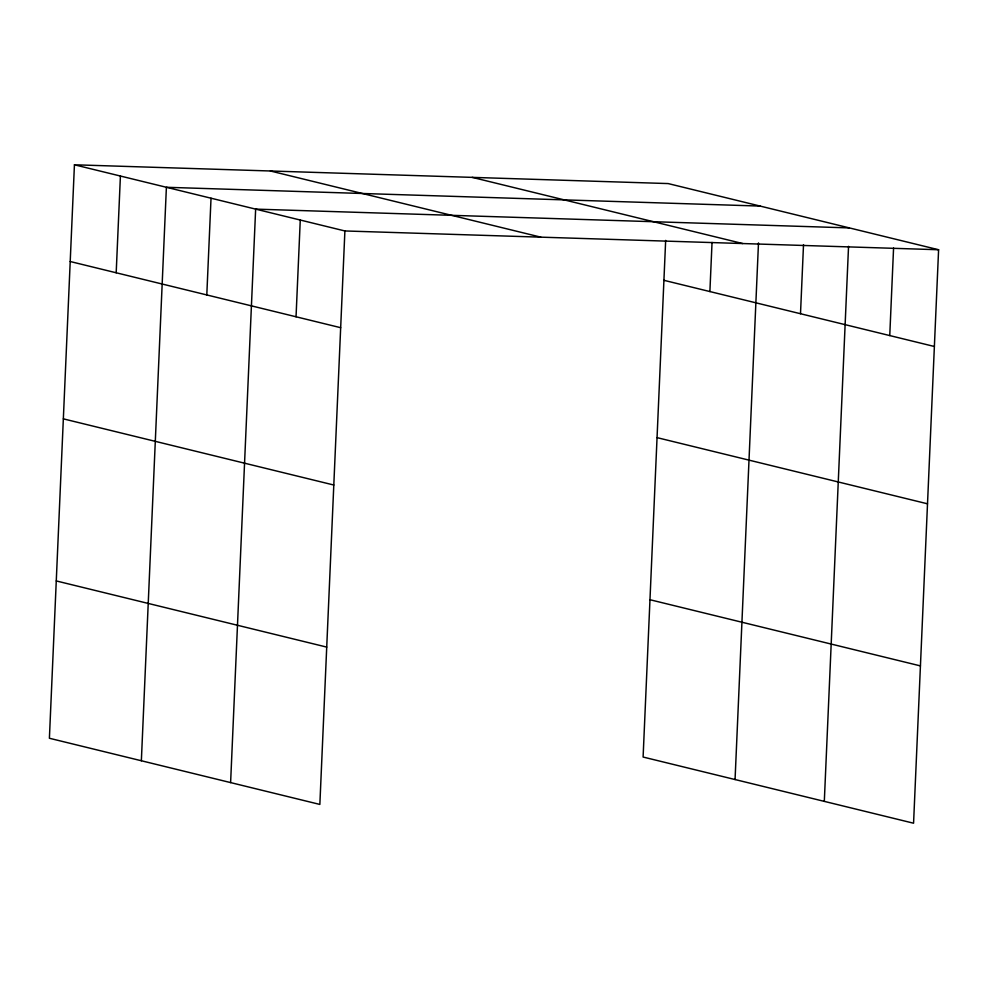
<?xml version="1.0" encoding="UTF-8"?>
<svg xmlns="http://www.w3.org/2000/svg" width="988" height="988" viewBox="0 0 988 988"><rect width="100%" height="100%" fill="white"/><g stroke="black" fill="none" stroke-linecap="round" stroke-linejoin="round"><path stroke-width="1.48" d="M74.433 164.786L49.4 738.258L319.853 804.43L344.898 230.957L74.433 164.786L668.147 183.57L938.6 249.742L913.567 823.214L643.102 757.043L665.665 240.393M116.189 272.774L120.413 176.037M141.358 760.748L166.392 187.288L760.093 206.072M206.801 294.943L211.024 198.205M230.612 782.595L255.645 209.123L849.347 227.907M296.042 316.778L300.266 220.04M709.89 291.559L712.039 242.431M735.06 779.544L758.488 242.924M800.502 313.727L803.516 244.629M824.313 801.379L848.544 246.333M889.756 335.562L893.572 248.037M344.898 230.957L938.6 249.742M472.215 177.371L742.68 243.542M270.366 170.986L540.819 237.157M663.924 280.308L934.376 346.492M70.21 261.524L340.675 327.695M657.045 437.635L927.51 503.806M63.343 418.85L333.808 485.022M649.968 599.728L920.433 665.9M56.267 580.932L326.732 647.103"/></g></svg>
